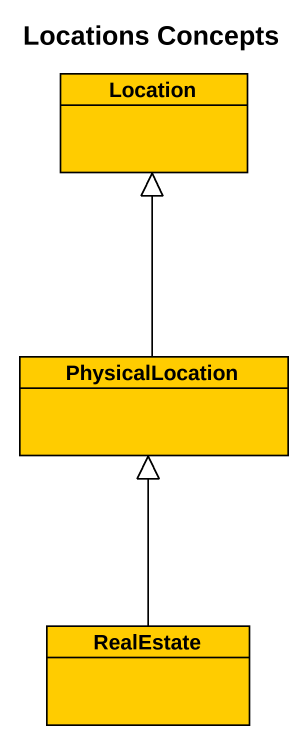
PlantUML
@startuml
title Locations Concepts
hide circle
hide empty members
class Location #FFCC00
class PhysicalLocation #FFCC00
class RealEstate #FFCC00
PhysicalLocation -up-|> Location
RealEstate -up-|> PhysicalLocation
@enduml
